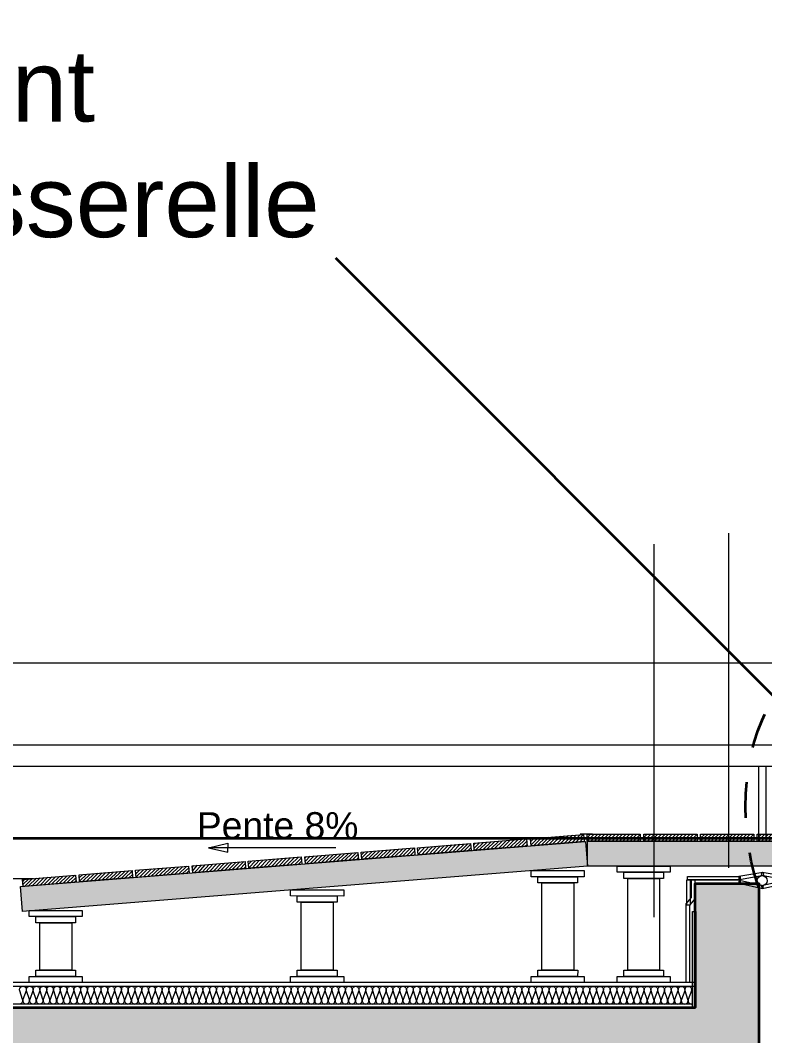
# Model space of a CAD drawing. Header units: metres. Extents: x 1838950 to 1842843, y 5171318 to 5174224.
# Drawn here: x 1841222.371 to 1841224.471, y 5171402.443 to 5171405.306 of the extents above; entities that cross this region are included whole.
import ezdxf

# ---------------------------------------------------------------- set-up
doc = ezdxf.new("R2010")
doc.units = ezdxf.units.M
doc.header["$LTSCALE"] = 0.0254
doc.linetypes.add('Sl_Pointillé 1', pattern=[0.083328, 0.041656, -0.041672])
doc.layers.add('00 CHAZAL CONSTRUCTION', color=1, linetype='Continuous', lineweight=5, true_color=0xff0000)
doc.layers.add('00 CHAZAL Coupe A.5', color=7, linetype='Continuous', lineweight=18)
doc.layers.add('00 CHAZAL PLATELAGE BOIS', color=7, linetype='Continuous', lineweight=5)
doc.styles.add('Arial', font='arial.ttf')
pattern_1 = [(45, (388.169114, 220.869576), (0, -0.01), [])]

# ---------------------------------------------------------------- blocks, each defined once
blk = doc.blocks.new('Groupe-1825-1')
at = {"layer": '00 CHAZAL Coupe A.5', "color": 7, "linetype": 'Continuous', "lineweight": 5, "flags": 128}
for points in [[(1841224.0549, 5171402.921), (1841224.2049, 5171402.921), (1841224.2049, 5171402.9038), (1841224.0549, 5171402.9038)], [(1841224.0737, 5171402.9038), (1841224.1862, 5171402.9038), (1841224.1862, 5171402.8861), (1841224.0737, 5171402.8861)], [(1841224.0849, 5171402.8861), (1841224.1749, 5171402.8861), (1841224.1749, 5171402.6274), (1841224.0849, 5171402.6274)], [(1841224.0736, 5171402.6274), (1841224.1861, 5171402.6274), (1841224.1861, 5171402.6098), (1841224.0736, 5171402.6098)], [(1841224.0549, 5171402.6098), (1841224.2049, 5171402.6098), (1841224.2049, 5171402.5926), (1841224.0549, 5171402.5926)]]:
    blk.add_lwpolyline(points, close=True, dxfattribs=at)
blk = doc.blocks.new('Groupe-1963-1')
at = {"layer": '00 CHAZAL Coupe A.5', "color": 7, "linetype": 'Continuous', "lineweight": 18, "flags": 128}
for points in [[(1841222.3686, 5171402.5321, 0.508698), (1841222.3778, 5171402.5446), (1841222.3697, 5171402.5696, -0.508788), (1841222.3788, 5171402.5821, -0.508788), (1841222.3879, 5171402.5696), (1841222.3787, 5171402.5446, 0.508698), (1841222.3878, 5171402.5321, 0.508698), (1841222.3969, 5171402.5446), (1841222.3889, 5171402.5696, -0.508788), (1841222.398, 5171402.5821, -0.508788), (1841222.4071, 5171402.5696), (1841222.3978, 5171402.5446, 0.508698), (1841222.4069, 5171402.5321, 0.508698), (1841222.4161, 5171402.5446), (1841222.408, 5171402.5696, -0.508788), (1841222.4171, 5171402.5821, -0.508788), (1841222.4262, 5171402.5696), (1841222.417, 5171402.5446, 0.508698), (1841222.4261, 5171402.5321, 0.508698), (1841222.4352, 5171402.5446), (1841222.4272, 5171402.5696, -0.508788), (1841222.4363, 5171402.5821, -0.508788), (1841222.4454, 5171402.5696), (1841222.4361, 5171402.5446, 0.508698), (1841222.4452, 5171402.5321, 0.508698), (1841222.4544, 5171402.5446), (1841222.4463, 5171402.5696, -0.508788), (1841222.4554, 5171402.5821, -0.508788), (1841222.4645, 5171402.5696), (1841222.4553, 5171402.5446, 0.508698), (1841222.4644, 5171402.5321, 0.508698), (1841222.4735, 5171402.5446), (1841222.4655, 5171402.5696, -0.508788), (1841222.4746, 5171402.5821, -0.508788), (1841222.4837, 5171402.5696), (1841222.4744, 5171402.5446, 0.508698), (1841222.4836, 5171402.5321, 0.508698), (1841222.4927, 5171402.5446), (1841222.4846, 5171402.5696, -0.508788), (1841222.4937, 5171402.5821, -0.508788), (1841222.5028, 5171402.5696), (1841222.4936, 5171402.5446, 0.508698), (1841222.5027, 5171402.5321, 0.508698), (1841222.5118, 5171402.5446), (1841222.5038, 5171402.5696, -0.508788), (1841222.5129, 5171402.5821, -0.508788), (1841222.522, 5171402.5696), (1841222.5127, 5171402.5446, 0.508698), (1841222.5219, 5171402.5321, 0.508698), (1841222.531, 5171402.5446), (1841222.5229, 5171402.5696, -0.508788), (1841222.532, 5171402.5821, -0.508788), (1841222.5411, 5171402.5696), (1841222.5319, 5171402.5446, 0.508698), (1841222.541, 5171402.5321, 0.508698), (1841222.5501, 5171402.5445), (1841222.5421, 5171402.5696, -0.508788), (1841222.5512, 5171402.5821, -0.508788), (1841222.5603, 5171402.5695), (1841222.5511, 5171402.5445, 0.508698), (1841222.5602, 5171402.532, 0.508698), (1841222.5693, 5171402.5445), (1841222.5612, 5171402.5695, -0.508788), (1841222.5703, 5171402.582, -0.508788), (1841222.5794, 5171402.5695), (1841222.5702, 5171402.5445, 0.508698), (1841222.5793, 5171402.532, 0.508698), (1841222.5884, 5171402.5445), (1841222.5804, 5171402.5695, -0.508788), (1841222.5895, 5171402.582, -0.508788), (1841222.5986, 5171402.5695), (1841222.5894, 5171402.5445, 0.508698), (1841222.5985, 5171402.532, 0.508698), (1841222.6076, 5171402.5445), (1841222.5995, 5171402.5695, -0.508788), (1841222.6086, 5171402.582, -0.508788), (1841222.6178, 5171402.5695), (1841222.6085, 5171402.5445, 0.508698), (1841222.6176, 5171402.532, 0.508698), (1841222.6267, 5171402.5445), (1841222.6187, 5171402.5695, -0.508788), (1841222.6278, 5171402.582, -0.508788), (1841222.6369, 5171402.5695), (1841222.6277, 5171402.5445, 0.508698), (1841222.6368, 5171402.532, 0.508698), (1841222.6459, 5171402.5445), (1841222.6378, 5171402.5695, -0.508788), (1841222.6469, 5171402.582, -0.508788), (1841222.6561, 5171402.5695), (1841222.6468, 5171402.5445, 0.508698), (1841222.6559, 5171402.532, 0.508698), (1841222.665, 5171402.5445), (1841222.657, 5171402.5695, -0.508788), (1841222.6661, 5171402.582, -0.508788), (1841222.6752, 5171402.5695), (1841222.666, 5171402.5445, 0.508698), (1841222.6751, 5171402.532, 0.508698), (1841222.6842, 5171402.5445), (1841222.6761, 5171402.5695, -0.508788), (1841222.6853, 5171402.582, -0.508788), (1841222.6944, 5171402.5695), (1841222.6851, 5171402.5445, 0.508698), (1841222.6942, 5171402.532, 0.508698), (1841222.7033, 5171402.5445), (1841222.6953, 5171402.5695, -0.508788), (1841222.7044, 5171402.582, -0.508788), (1841222.7135, 5171402.5695), (1841222.7043, 5171402.5445, 0.508698), (1841222.7134, 5171402.532, 0.508698), (1841222.7225, 5171402.5445), (1841222.7144, 5171402.5695, -0.508788), (1841222.7236, 5171402.582, -0.508788), (1841222.7327, 5171402.5695), (1841222.7234, 5171402.5445, 0.508698), (1841222.7325, 5171402.532, 0.508698), (1841222.7416, 5171402.5445), (1841222.7336, 5171402.5695, -0.508788), (1841222.7427, 5171402.582, -0.508788), (1841222.7518, 5171402.5695), (1841222.7426, 5171402.5445, 0.508698), (1841222.7517, 5171402.532, 0.508698), (1841222.7608, 5171402.5445), (1841222.7527, 5171402.5695, -0.508788), (1841222.7619, 5171402.582, -0.508788), (1841222.771, 5171402.5695), (1841222.7617, 5171402.5445, 0.508698), (1841222.7708, 5171402.532, 0.508698), (1841222.7799, 5171402.5445), (1841222.7719, 5171402.5695, -0.508788), (1841222.781, 5171402.582, -0.508788), (1841222.7901, 5171402.5695), (1841222.7809, 5171402.5445, 0.508698), (1841222.79, 5171402.532, 0.508698), (1841222.7991, 5171402.5445), (1841222.791, 5171402.5695, -0.508788), (1841222.8002, 5171402.582, -0.508788), (1841222.8093, 5171402.5695), (1841222.8, 5171402.5445, 0.508698), (1841222.8091, 5171402.532, 0.508698), (1841222.8182, 5171402.5445), (1841222.8102, 5171402.5695, -0.508788), (1841222.8193, 5171402.582, -0.508788), (1841222.8284, 5171402.5695), (1841222.8192, 5171402.5445, 0.508698), (1841222.8283, 5171402.532, 0.508698), (1841222.8374, 5171402.5445), (1841222.8294, 5171402.5695, -0.508788), (1841222.8385, 5171402.582, -0.508788), (1841222.8476, 5171402.5695), (1841222.8383, 5171402.5445, 0.508698), (1841222.8474, 5171402.532, 0.508698), (1841222.8565, 5171402.5445), (1841222.8485, 5171402.5695, -0.508788), (1841222.8576, 5171402.582, -0.508788), (1841222.8667, 5171402.5695), (1841222.8575, 5171402.5445, 0.508698), (1841222.8666, 5171402.532, 0.508698), (1841222.8757, 5171402.5445), (1841222.8677, 5171402.5695, -0.508788), (1841222.8768, 5171402.582, -0.508788), (1841222.8859, 5171402.5695), (1841222.8766, 5171402.5445, 0.508698), (1841222.8857, 5171402.532, 0.508698), (1841222.8948, 5171402.5445), (1841222.8868, 5171402.5695, -0.508788), (1841222.8959, 5171402.582, -0.508788), (1841222.905, 5171402.5695), (1841222.8958, 5171402.5445, 0.508698), (1841222.9049, 5171402.532, 0.508698), (1841222.914, 5171402.5445), (1841222.906, 5171402.5695, -0.508788), (1841222.9151, 5171402.582, -0.508788), (1841222.9242, 5171402.5695), (1841222.9149, 5171402.5445, 0.508698), (1841222.924, 5171402.532, 0.508698), (1841222.9331, 5171402.5445), (1841222.9251, 5171402.5695, -0.508788), (1841222.9342, 5171402.582, -0.508788), (1841222.9433, 5171402.5695), (1841222.9341, 5171402.5445, 0.508698), (1841222.9432, 5171402.532, 0.508698), (1841222.9523, 5171402.5445), (1841222.9443, 5171402.5695, -0.508788), (1841222.9534, 5171402.582, -0.508788), (1841222.9625, 5171402.5695), (1841222.9532, 5171402.5445, 0.508698), (1841222.9623, 5171402.532, 0.508698), (1841222.9714, 5171402.5445), (1841222.9634, 5171402.5695, -0.508788), (1841222.9725, 5171402.582, -0.508788), (1841222.9816, 5171402.5695), (1841222.9724, 5171402.5445, 0.508698), (1841222.9815, 5171402.532, 0.508698), (1841222.9906, 5171402.5445), (1841222.9826, 5171402.5695, -0.508788), (1841222.9917, 5171402.582, -0.508788), (1841223.0008, 5171402.5695), (1841222.9915, 5171402.5445, 0.508698), (1841223.0006, 5171402.532, 0.508698), (1841223.0097, 5171402.5445), (1841223.0017, 5171402.5695, -0.508788), (1841223.0108, 5171402.582, -0.508788), (1841223.0199, 5171402.5695), (1841223.0107, 5171402.5445, 0.508698), (1841223.0198, 5171402.532, 0.508698), (1841223.0289, 5171402.5445), (1841223.0209, 5171402.5695, -0.508788), (1841223.03, 5171402.582, -0.508788), (1841223.0391, 5171402.5695), (1841223.0298, 5171402.5445, 0.508698), (1841223.0389, 5171402.532, 0.508698), (1841223.048, 5171402.5445), (1841223.04, 5171402.5695, -0.508788), (1841223.0491, 5171402.582, -0.508788), (1841223.0582, 5171402.5695), (1841223.049, 5171402.5445, 0.508698), (1841223.0581, 5171402.532, 0.508698), (1841223.0672, 5171402.5445), (1841223.0592, 5171402.5695, -0.508788), (1841223.0683, 5171402.582, -0.508788), (1841223.0774, 5171402.5695), (1841223.0681, 5171402.5445, 0.508698), (1841223.0772, 5171402.532, 0.508698), (1841223.0864, 5171402.5445), (1841223.0783, 5171402.5695, -0.508788), (1841223.0874, 5171402.582, -0.508788), (1841223.0965, 5171402.5695), (1841223.0873, 5171402.5445, 0.508698), (1841223.0964, 5171402.532, 0.508698), (1841223.1055, 5171402.5445), (1841223.0975, 5171402.5695, -0.508788), (1841223.1066, 5171402.582, -0.508788), (1841223.1157, 5171402.5695), (1841223.1064, 5171402.5445, 0.508698), (1841223.1155, 5171402.532, 0.508698), (1841223.1247, 5171402.5445), (1841223.1166, 5171402.5695, -0.508788), (1841223.1257, 5171402.582, -0.508788), (1841223.1348, 5171402.5695), (1841223.1256, 5171402.5445, 0.508698), (1841223.1347, 5171402.532, 0.508698), (1841223.1438, 5171402.5445), (1841223.1358, 5171402.5695, -0.508788), (1841223.1449, 5171402.582, -0.508788), (1841223.154, 5171402.5695), (1841223.1447, 5171402.5445, 0.508698), (1841223.1538, 5171402.532, 0.508698), (1841223.163, 5171402.5445), (1841223.1549, 5171402.5695, -0.508788), (1841223.164, 5171402.582, -0.508788), (1841223.1731, 5171402.5695), (1841223.1639, 5171402.5445, 0.508698), (1841223.173, 5171402.532, 0.508698), (1841223.1821, 5171402.5444), (1841223.1741, 5171402.5695, -0.508788), (1841223.1832, 5171402.582, -0.508788), (1841223.1923, 5171402.5694), (1841223.183, 5171402.5444, 0.508698), (1841223.1921, 5171402.5319, 0.508698), (1841223.2013, 5171402.5444), (1841223.1932, 5171402.5694, -0.508788), (1841223.2023, 5171402.5819, -0.508788), (1841223.2114, 5171402.5694), (1841223.2022, 5171402.5444, 0.508698), (1841223.2113, 5171402.5319, 0.508698), (1841223.2204, 5171402.5444), (1841223.2124, 5171402.5694, -0.508788), (1841223.2215, 5171402.5819, -0.508788), (1841223.2306, 5171402.5694), (1841223.2213, 5171402.5444, 0.508698), (1841223.2305, 5171402.5319, 0.508698), (1841223.2396, 5171402.5444), (1841223.2315, 5171402.5694, -0.508788), (1841223.2406, 5171402.5819, -0.508788), (1841223.2497, 5171402.5694), (1841223.2405, 5171402.5444, 0.508698), (1841223.2496, 5171402.5319, 0.508698), (1841223.2587, 5171402.5444), (1841223.2507, 5171402.5694, -0.508788), (1841223.2598, 5171402.5819, -0.508788), (1841223.2689, 5171402.5694), (1841223.2596, 5171402.5444, 0.508698), (1841223.2688, 5171402.5319, 0.508698), (1841223.2779, 5171402.5444), (1841223.2698, 5171402.5694, -0.508788), (1841223.2789, 5171402.5819, -0.508788), (1841223.288, 5171402.5694), (1841223.2788, 5171402.5444, 0.508698), (1841223.2879, 5171402.5319, 0.508698), (1841223.297, 5171402.5444), (1841223.289, 5171402.5694, -0.508788), (1841223.2981, 5171402.5819, -0.508788), (1841223.3072, 5171402.5694), (1841223.298, 5171402.5444, 0.508698), (1841223.3071, 5171402.5319, 0.508698), (1841223.3162, 5171402.5444), (1841223.3081, 5171402.5694, -0.508788), (1841223.3172, 5171402.5819, -0.508788), (1841223.3263, 5171402.5694), (1841223.3171, 5171402.5444, 0.508698), (1841223.3262, 5171402.5319, 0.508698), (1841223.3353, 5171402.5444), (1841223.3273, 5171402.5694, -0.508788), (1841223.3364, 5171402.5819, -0.508788), (1841223.3455, 5171402.5694), (1841223.3363, 5171402.5444, 0.508698), (1841223.3454, 5171402.5319, 0.508698), (1841223.3545, 5171402.5444), (1841223.3464, 5171402.5694, -0.508788), (1841223.3555, 5171402.5819, -0.508788), (1841223.3647, 5171402.5694), (1841223.3554, 5171402.5444, 0.508698), (1841223.3645, 5171402.5319, 0.508698), (1841223.3736, 5171402.5444), (1841223.3656, 5171402.5694, -0.508788), (1841223.3747, 5171402.5819, -0.508788), (1841223.3838, 5171402.5694), (1841223.3746, 5171402.5444, 0.508698), (1841223.3837, 5171402.5319, 0.508698), (1841223.3928, 5171402.5444), (1841223.3847, 5171402.5694, -0.508788), (1841223.3939, 5171402.5819, -0.508788), (1841223.403, 5171402.5694), (1841223.3937, 5171402.5444, 0.508698), (1841223.4028, 5171402.5319, 0.508698), (1841223.4119, 5171402.5444), (1841223.4039, 5171402.5694, -0.508788), (1841223.413, 5171402.5819, -0.508788), (1841223.4221, 5171402.5694), (1841223.4129, 5171402.5444, 0.508698), (1841223.422, 5171402.5319, 0.508698), (1841223.4311, 5171402.5444), (1841223.423, 5171402.5694, -0.508788), (1841223.4322, 5171402.5819, -0.508788), (1841223.4413, 5171402.5694), (1841223.432, 5171402.5444, 0.508698), (1841223.4411, 5171402.5319, 0.508698), (1841223.4502, 5171402.5444), (1841223.4422, 5171402.5694, -0.508788), (1841223.4513, 5171402.5819, -0.508788), (1841223.4604, 5171402.5694), (1841223.4512, 5171402.5444, 0.508698), (1841223.4603, 5171402.5319, 0.508698), (1841223.4694, 5171402.5444), (1841223.4613, 5171402.5694, -0.508788), (1841223.4705, 5171402.5819, -0.508788), (1841223.4796, 5171402.5694), (1841223.4703, 5171402.5444, 0.508698), (1841223.4794, 5171402.5319, 0.508698), (1841223.4885, 5171402.5444), (1841223.4805, 5171402.5694, -0.508788), (1841223.4896, 5171402.5819, -0.508788), (1841223.4987, 5171402.5694), (1841223.4895, 5171402.5444, 0.508698), (1841223.4986, 5171402.5319, 0.508698), (1841223.5077, 5171402.5444), (1841223.4996, 5171402.5694, -0.508788), (1841223.5088, 5171402.5819, -0.508788), (1841223.5179, 5171402.5694), (1841223.5086, 5171402.5444, 0.508698), (1841223.5177, 5171402.5319, 0.508698), (1841223.5268, 5171402.5444), (1841223.5188, 5171402.5694, -0.508788), (1841223.5279, 5171402.5819, -0.508788), (1841223.537, 5171402.5694), (1841223.5278, 5171402.5444, 0.508698), (1841223.5369, 5171402.5319, 0.508698), (1841223.546, 5171402.5444), (1841223.538, 5171402.5694, -0.508788), (1841223.5471, 5171402.5819, -0.508788), (1841223.5562, 5171402.5694), (1841223.5469, 5171402.5444, 0.508698), (1841223.556, 5171402.5319, 0.508698), (1841223.5651, 5171402.5444), (1841223.5571, 5171402.5694, -0.508788), (1841223.5662, 5171402.5819, -0.508788), (1841223.5753, 5171402.5694), (1841223.5661, 5171402.5444, 0.508698), (1841223.5752, 5171402.5319, 0.508698), (1841223.5843, 5171402.5444), (1841223.5763, 5171402.5694, -0.508788), (1841223.5854, 5171402.5819, -0.508788), (1841223.5945, 5171402.5694), (1841223.5852, 5171402.5444, 0.508698), (1841223.5943, 5171402.5319, 0.508698), (1841223.6034, 5171402.5444), (1841223.5954, 5171402.5694, -0.508788), (1841223.6045, 5171402.5819, -0.508788), (1841223.6136, 5171402.5694), (1841223.6044, 5171402.5444, 0.508698), (1841223.6135, 5171402.5319, 0.508698), (1841223.6226, 5171402.5444), (1841223.6146, 5171402.5694, -0.508788), (1841223.6237, 5171402.5819, -0.508788), (1841223.6328, 5171402.5694), (1841223.6235, 5171402.5444, 0.508698), (1841223.6326, 5171402.5319, 0.508698), (1841223.6417, 5171402.5444), (1841223.6337, 5171402.5694, -0.508788), (1841223.6428, 5171402.5819, -0.508788), (1841223.6519, 5171402.5694), (1841223.6427, 5171402.5444, 0.508698), (1841223.6518, 5171402.5319, 0.508698), (1841223.6609, 5171402.5444), (1841223.6529, 5171402.5694, -0.508788), (1841223.662, 5171402.5819, -0.508788), (1841223.6711, 5171402.5694), (1841223.6618, 5171402.5444, 0.508698), (1841223.6709, 5171402.5319, 0.508698), (1841223.68, 5171402.5444), (1841223.672, 5171402.5694, -0.508788), (1841223.6811, 5171402.5819, -0.508788), (1841223.6902, 5171402.5694), (1841223.681, 5171402.5444, 0.508698), (1841223.6901, 5171402.5319, 0.508698), (1841223.6992, 5171402.5444), (1841223.6912, 5171402.5694, -0.508788), (1841223.7003, 5171402.5819, -0.508788), (1841223.7094, 5171402.5694), (1841223.7001, 5171402.5444, 0.508698), (1841223.7092, 5171402.5319, 0.508698), (1841223.7183, 5171402.5444), (1841223.7103, 5171402.5694, -0.508788), (1841223.7194, 5171402.5819, -0.508788), (1841223.7285, 5171402.5694), (1841223.7193, 5171402.5444, 0.508698), (1841223.7284, 5171402.5319, 0.508698), (1841223.7375, 5171402.5444), (1841223.7295, 5171402.5694, -0.508788), (1841223.7386, 5171402.5819, -0.508788), (1841223.7477, 5171402.5694), (1841223.7384, 5171402.5444, 0.508698), (1841223.7475, 5171402.5319, 0.508698), (1841223.7566, 5171402.5444), (1841223.7486, 5171402.5694, -0.508788), (1841223.7577, 5171402.5819, -0.508788), (1841223.7668, 5171402.5694), (1841223.7576, 5171402.5444, 0.508698), (1841223.7667, 5171402.5319, 0.508698), (1841223.7758, 5171402.5444), (1841223.7678, 5171402.5694, -0.508788), (1841223.7769, 5171402.5819, -0.508788), (1841223.786, 5171402.5694), (1841223.7767, 5171402.5444, 0.508698), (1841223.7858, 5171402.5319, 0.508698), (1841223.7949, 5171402.5444), (1841223.7869, 5171402.5694, -0.508788), (1841223.796, 5171402.5819, -0.508788), (1841223.8051, 5171402.5693), (1841223.7959, 5171402.5444, 0.508698), (1841223.805, 5171402.5318, 0.508698), (1841223.8141, 5171402.5443), (1841223.8061, 5171402.5693, -0.508788), (1841223.8152, 5171402.5819, -0.508788), (1841223.8243, 5171402.5693), (1841223.815, 5171402.5443, 0.508698), (1841223.8241, 5171402.5318, 0.508698), (1841223.8333, 5171402.5443), (1841223.8252, 5171402.5693, -0.508788), (1841223.8343, 5171402.5818, -0.508788), (1841223.8434, 5171402.5693), (1841223.8342, 5171402.5443, 0.508698), (1841223.8433, 5171402.5318, 0.508698), (1841223.8524, 5171402.5443), (1841223.8444, 5171402.5693, -0.508788), (1841223.8535, 5171402.5818, -0.508788), (1841223.8626, 5171402.5693), (1841223.8533, 5171402.5443, 0.508698), (1841223.8624, 5171402.5318, 0.508698), (1841223.8716, 5171402.5443), (1841223.8635, 5171402.5693, -0.508788), (1841223.8726, 5171402.5818, -0.508788), (1841223.8817, 5171402.5693), (1841223.8725, 5171402.5443, 0.508698), (1841223.8816, 5171402.5318, 0.508698), (1841223.8907, 5171402.5443), (1841223.8827, 5171402.5693, -0.508788), (1841223.8918, 5171402.5818, -0.508788), (1841223.9009, 5171402.5693), (1841223.8916, 5171402.5443, 0.508698), (1841223.9007, 5171402.5318, 0.508698), (1841223.9099, 5171402.5443), (1841223.9018, 5171402.5693, -0.508788), (1841223.9109, 5171402.5818, -0.508788), (1841223.92, 5171402.5693), (1841223.9108, 5171402.5443, 0.508698), (1841223.9199, 5171402.5318, 0.508698), (1841223.929, 5171402.5443), (1841223.921, 5171402.5693, -0.508788), (1841223.9301, 5171402.5818, -0.508788), (1841223.9392, 5171402.5693), (1841223.9299, 5171402.5443, 0.508698), (1841223.9391, 5171402.5318, 0.508698), (1841223.9482, 5171402.5443), (1841223.9401, 5171402.5693, -0.508788), (1841223.9492, 5171402.5818, -0.508788), (1841223.9583, 5171402.5693), (1841223.9491, 5171402.5443, 0.508698), (1841223.9582, 5171402.5318, 0.508698), (1841223.9673, 5171402.5443), (1841223.9593, 5171402.5693, -0.508788), (1841223.9684, 5171402.5818, -0.508788), (1841223.9775, 5171402.5693), (1841223.9682, 5171402.5443, 0.508698), (1841223.9774, 5171402.5318, 0.508698), (1841223.9865, 5171402.5443), (1841223.9784, 5171402.5693, -0.508788), (1841223.9875, 5171402.5818, -0.508788), (1841223.9966, 5171402.5693), (1841223.9874, 5171402.5443, 0.508698), (1841223.9965, 5171402.5318, 0.508698), (1841224.0056, 5171402.5443), (1841223.9976, 5171402.5693, -0.508788), (1841224.0067, 5171402.5818, -0.508788), (1841224.0158, 5171402.5693), (1841224.0066, 5171402.5443, 0.508698), (1841224.0157, 5171402.5318, 0.508698), (1841224.0248, 5171402.5443), (1841224.0167, 5171402.5693, -0.508788), (1841224.0258, 5171402.5818, -0.508788), (1841224.0349, 5171402.5693), (1841224.0257, 5171402.5443, 0.508698), (1841224.0348, 5171402.5318, 0.508698), (1841224.0439, 5171402.5443), (1841224.0359, 5171402.5693, -0.508788), (1841224.045, 5171402.5818, -0.508788), (1841224.0541, 5171402.5693), (1841224.0449, 5171402.5443, 0.508698), (1841224.054, 5171402.5318, 0.508698), (1841224.0631, 5171402.5443), (1841224.055, 5171402.5693, -0.508788), (1841224.0641, 5171402.5818, -0.508788), (1841224.0733, 5171402.5693), (1841224.064, 5171402.5443, 0.508698), (1841224.0731, 5171402.5318, 0.508698), (1841224.0822, 5171402.5443), (1841224.0742, 5171402.5693, -0.508788), (1841224.0833, 5171402.5818, -0.508788), (1841224.0924, 5171402.5693), (1841224.0832, 5171402.5443, 0.508698), (1841224.0923, 5171402.5318, 0.508698), (1841224.1014, 5171402.5443), (1841224.0933, 5171402.5693, -0.508788), (1841224.1024, 5171402.5818, -0.508788), (1841224.1116, 5171402.5693), (1841224.1023, 5171402.5443, 0.508698), (1841224.1114, 5171402.5318, 0.508698), (1841224.1205, 5171402.5443), (1841224.1125, 5171402.5693, -0.508788), (1841224.1216, 5171402.5818, -0.508788), (1841224.1307, 5171402.5693), (1841224.1215, 5171402.5443, 0.508698), (1841224.1306, 5171402.5318, 0.508698), (1841224.1397, 5171402.5443), (1841224.1316, 5171402.5693, -0.508788), (1841224.1408, 5171402.5818, -0.508788), (1841224.1499, 5171402.5693), (1841224.1406, 5171402.5443, 0.508698), (1841224.1497, 5171402.5318, 0.508698), (1841224.1588, 5171402.5443), (1841224.1508, 5171402.5693, -0.508788), (1841224.1599, 5171402.5818, -0.508788), (1841224.169, 5171402.5693), (1841224.1598, 5171402.5443, 0.508698), (1841224.1689, 5171402.5318, 0.508698), (1841224.178, 5171402.5443), (1841224.1699, 5171402.5693, -0.508788), (1841224.1791, 5171402.5818, -0.508788), (1841224.1882, 5171402.5693), (1841224.1789, 5171402.5443, 0.508698), (1841224.188, 5171402.5318, 0.508698), (1841224.1971, 5171402.5443), (1841224.1891, 5171402.5693, -0.508788), (1841224.1982, 5171402.5818, -0.508788), (1841224.2073, 5171402.5693), (1841224.1981, 5171402.5443, 0.508698), (1841224.2072, 5171402.5318, 0.508698), (1841224.2163, 5171402.5443), (1841224.2082, 5171402.5693, -0.508788), (1841224.2174, 5171402.5818, -0.508788), (1841224.2265, 5171402.5693), (1841224.2172, 5171402.5443, 0.508698), (1841224.2263, 5171402.5318, 0.508698), (1841224.2354, 5171402.5443), (1841224.2274, 5171402.5693, -0.508788), (1841224.2365, 5171402.5818, -0.508788), (1841224.2456, 5171402.5693)], [(1841224.1981, 5171402.5443, 0.324435), (1841224.2016, 5171402.5336, 0.324435), (1841224.2128, 5171402.5336, 0.324435), (1841224.2163, 5171402.5443), (1841224.2082, 5171402.5693, -0.324488), (1841224.2117, 5171402.58, -0.324488), (1841224.223, 5171402.58, -0.324488), (1841224.2265, 5171402.5693), (1841224.2172, 5171402.5443, 0.324435), (1841224.2207, 5171402.5336, 0.324435), (1841224.2319, 5171402.5336, 0.324435), (1841224.2354, 5171402.5443), (1841224.2274, 5171402.5693, -0.324488), (1841224.2309, 5171402.58, -0.324488), (1841224.2421, 5171402.58, -0.324488), (1841224.2456, 5171402.5693), (1841224.2364, 5171402.5443, 0.324435), (1841224.2399, 5171402.5336, 0.324435), (1841224.2511, 5171402.5336, 0.324435), (1841224.2546, 5171402.5443), (1841224.2466, 5171402.5693, -0.324488), (1841224.25, 5171402.58, -0.324488), (1841224.2613, 5171402.58, -0.324488), (1841224.2648, 5171402.5693), (1841224.2555, 5171402.5443, 0.275863), (1841224.2577, 5171402.5347, 0.275863), (1841224.2672, 5171402.5321)], [(1841224.2672, 5171402.5646), (1841224.2657, 5171402.5693, -0.245164), (1841224.2672, 5171402.578)]]:
    blk.add_lwpolyline(points, format="xyb", dxfattribs=at)
blk = doc.blocks.new('Groupe-1973-1')
at = {"layer": '00 CHAZAL Coupe A.5', "color": 7, "linetype": 'Continuous', "lineweight": 5, "flags": 128}
for points in [[(1841222.3963, 5171402.796), (1841222.5463, 5171402.796), (1841222.5463, 5171402.7788), (1841222.3963, 5171402.7788)], [(1841222.415, 5171402.7788), (1841222.5275, 5171402.7788), (1841222.5275, 5171402.7612), (1841222.415, 5171402.7612)], [(1841222.4263, 5171402.7612), (1841222.5163, 5171402.7612), (1841222.5163, 5171402.6274), (1841222.4263, 5171402.6274)], [(1841222.415, 5171402.6274), (1841222.5275, 5171402.6274), (1841222.5275, 5171402.6097), (1841222.415, 5171402.6097)], [(1841222.3963, 5171402.6097), (1841222.5463, 5171402.6097), (1841222.5463, 5171402.5925), (1841222.3963, 5171402.5925)]]:
    blk.add_lwpolyline(points, close=True, dxfattribs=at)
blk = doc.blocks.new('Groupe-1974-1')
at = {"layer": '00 CHAZAL Coupe A.5', "color": 7, "linetype": 'Continuous', "lineweight": 5, "flags": 128}
for points in [[(1841223.8124, 5171402.9081), (1841223.9624, 5171402.9081), (1841223.9624, 5171402.8909), (1841223.8124, 5171402.8909)], [(1841223.8311, 5171402.8909), (1841223.9436, 5171402.8909), (1841223.9436, 5171402.8733), (1841223.8311, 5171402.8733)], [(1841223.8424, 5171402.8733), (1841223.9324, 5171402.8733), (1841223.9324, 5171402.6274), (1841223.8424, 5171402.6274)], [(1841223.8312, 5171402.6274), (1841223.9437, 5171402.6274), (1841223.9436, 5171402.6097), (1841223.8311, 5171402.6097)], [(1841223.8124, 5171402.6097), (1841223.9624, 5171402.6097), (1841223.9624, 5171402.5925), (1841223.8124, 5171402.5925)]]:
    blk.add_lwpolyline(points, close=True, dxfattribs=at)
blk = doc.blocks.new('Groupe-1975-1')
at = {"layer": '00 CHAZAL Coupe A.5', "color": 7, "linetype": 'Continuous', "lineweight": 5, "flags": 128}
for points in [[(1841223.1339, 5171402.8539), (1841223.2839, 5171402.8538), (1841223.2839, 5171402.8366), (1841223.1339, 5171402.8367)], [(1841223.1526, 5171402.8367), (1841223.2651, 5171402.8366), (1841223.2651, 5171402.819), (1841223.1526, 5171402.819)], [(1841223.1639, 5171402.819), (1841223.2539, 5171402.819), (1841223.2539, 5171402.6274), (1841223.1639, 5171402.6274)], [(1841223.1526, 5171402.6274), (1841223.2651, 5171402.6274), (1841223.2651, 5171402.6097), (1841223.1526, 5171402.6097)], [(1841223.1339, 5171402.6097), (1841223.2839, 5171402.6097), (1841223.2839, 5171402.5925), (1841223.1339, 5171402.5925)]]:
    blk.add_lwpolyline(points, close=True, dxfattribs=at)
blk = doc.blocks.new('Groupe-1979-1')
at = {"layer": '00 CHAZAL Coupe A.5', "color": 7, "linetype": 'Continuous', "lineweight": 18}
for p, q in [((1841222.9026, 5171402.9727), (1841222.9566, 5171402.9853)), ((1841222.9566, 5171402.9853), (1841222.9566, 5171402.9727)), ((1841223.2615, 5171402.9727), (1841222.9026, 5171402.9727)), ((1841222.9026, 5171402.9727), (1841222.9566, 5171402.96)), ((1841222.9566, 5171402.96), (1841222.9566, 5171402.9727))]:
    blk.add_line(p, q, dxfattribs=at)
blk = doc.blocks.new('Groupe-1988-1')
at = {"layer": '00 CHAZAL CONSTRUCTION'}
for p, q in [((1841224.3697, 5171402.9156), (1841224.3697, 5171403.8599)), ((1841224.1597, 5171402.7771), (1841224.1597, 5171403.8293))]:
    blk.add_line(p, q, dxfattribs=at)
at = {"layer": '00 CHAZAL CONSTRUCTION', "flags": 128}
blk.add_lwpolyline([(1841195.2966, 5171405.7946), (1841195.2966, 5171403.4946), (1841256.882, 5171403.4946), (1841256.882, 5171406.0726)], dxfattribs=at)
blk = doc.blocks.new('Groupe-1989-1')
at = {"layer": '00 CHAZAL CONSTRUCTION', "color": 7}
blk.add_blockref('Groupe-1988-1', (0, 0), dxfattribs=at)
blk = doc.blocks.new('Groupe-2079-1')
at = {"layer": '00 CHAZAL Coupe A.5', "color": 1, "linetype": 'Continuous', "lineweight": 35, "true_color": 0xff0000, "transparency": 33554687, "flags": 128}
blk.add_lwpolyline([(1841194.9873, 5171405.3), (1841194.9873, 5171403), (1841225.78, 5171403)], dxfattribs=at)
blk = doc.blocks.new('Groupe-2080-1')
at = {"layer": '00 CHAZAL Coupe A.5', "color": 12, "linetype": 'Continuous', "lineweight": 35, "true_color": 0xdd0000, "transparency": 33554687}
blk.add_line((1841224.4992, 5171403.397), (1841223.2611, 5171404.635), dxfattribs=at)
at = {"layer": '00 CHAZAL Coupe A.5', "color": 12, "linetype": 'Sl_Pointillé 1', "lineweight": 35, "true_color": 0xdd0000, "transparency": 33554687}
blk.add_ellipse((1841224.6212, 5171403.0858), major_axis=(0, 0.3882), ratio=0.524945, dxfattribs=at)
at = {"layer": '00 CHAZAL Coupe A.5', "color": 12, "true_color": 0xdd0000, "insert": (1841219.7136, 5171405.5479), "char_height": 0.201377, "attachment_point": 1, "line_spacing_factor": 0.970891, "style": 'Arial'}
blk.add_mtext("Interface à vérifier : \\PDécroché d'alignement\\Pavec le mur de la passerelle\\P et retour de mur", dxfattribs=at)

msp = doc.modelspace()

# ---------------------------------------------------------------- hatches: boundary and pattern name
at = {"layer": '00 CHAZAL Coupe A.5', "linetype": 'Continuous', "lineweight": 0, "true_color": 0xaaaaaa}
h = msp.add_hatch(color=253, dxfattribs=at)
h.paths.add_polyline_path([(1841218.0951, 5171406.0067), (1841217.9351, 5171406.0067), (1841217.9351, 5171405.8743), (1841217.9351, 5171405.8743), (1841217.9351, 5171405.3122), (1841216.7955, 5171405.3122), (1841216.7955, 5171406.1927), (1841216.6155, 5171406.1927), (1841216.6155, 5171406.1921), (1841215.0579, 5171406.1921), (1841215.0579, 5171405.9921), (1841216.6155, 5171405.9921), (1841216.6155, 5171405.4454), (1841216.6155, 5171405.4454), (1841216.6155, 5171404.9154), (1841216.6155, 5171405.4451), (1841216.6155, 5171396.212), (1841216.7937, 5171396.212), (1841216.7937, 5171396.272), (1841216.7955, 5171396.272), (1841216.7955, 5171396.662), (1841218.6937, 5171396.662), (1841218.6937, 5171394.022), (1841216.6155, 5171394.022), (1841216.6155, 5171393.7166), (1841216.6137, 5171393.7166), (1841216.6137, 5171393.571), (1841216.7955, 5171393.571), (1841216.7955, 5171393.8023), (1841218.6937, 5171393.8023), (1841218.6937, 5171391.381), (1841216.6155, 5171391.381), (1841216.6155, 5171390.6854), (1841216.6156, 5171390.6854), (1841216.6156, 5171389.981), (1841214.7649, 5171389.981), (1841214.7649, 5171390.9682), (1841214.7648, 5171390.9682), (1841214.7648, 5171396.8922), (1841214.5848, 5171396.8922), (1841214.5848, 5171396.892), (1841211.438, 5171396.892), (1841211.438, 5171396.892), (1841209.4576, 5171396.892), (1841209.4576, 5171396.892), (1841203.8519, 5171396.892), (1841203.8519, 5171396.9671), (1841203.7105, 5171396.9671), (1841203.7105, 5171396.8732), (1841203.7107, 5171396.8732), (1841203.7107, 5171396.786), (1841202.5629, 5171396.786), (1841202.5629, 5171396.7871), (1841202.4959, 5171396.786), (1841202.4959, 5171396.8024), (1841202.4949, 5171396.8024), (1841202.4949, 5171396.8917), (1841202.4945, 5171396.8917), (1841202.4945, 5171396.9673), (1841202.2949, 5171396.9673), (1841202.2949, 5171396.8542), (1841202.2953, 5171396.8542), (1841202.2953, 5171396.6997), (1841202.2949, 5171396.6997), (1841202.2949, 5171390.2944), (1841202.4949, 5171390.3574), (1841202.4949, 5171391.231), (1841202.4952, 5171391.231), (1841202.4952, 5171391.251), (1841214.5848, 5171391.251), (1841214.5848, 5171389.581), (1841216.7955, 5171389.581), (1841216.7955, 5171391.251), (1841224.2749, 5171391.251), (1841224.2749, 5171390.4504), (1841224.4551, 5171390.505), (1841224.4551, 5171391.381), (1841218.8737, 5171391.381), (1841218.8737, 5171393.8023), (1841219.7929, 5171393.8023), (1841224.4551, 5171393.8514), (1841224.4551, 5171394.1719), (1841222.7637, 5171394.1719), (1841219.783, 5171394.022), (1841218.8737, 5171394.022), (1841218.8737, 5171396.662), (1841224.4551, 5171396.662), (1841224.4551, 5171396.892), (1841216.7955, 5171396.892), (1841216.7955, 5171399.4847), (1841216.7959, 5171399.4847), (1841216.7959, 5171399.4822), (1841217.9351, 5171399.4822), (1841217.9351, 5171399.1626), (1841218.0957, 5171399.1626), (1841218.0957, 5171399.4822), (1841224.4551, 5171399.4822), (1841224.4551, 5171399.7322), (1841216.7955, 5171399.7322), (1841216.7955, 5171402.2722), (1841217.9351, 5171402.2722), (1841217.9351, 5171401.9526), (1841218.0957, 5171401.9526), (1841218.0957, 5171402.2722), (1841224.4551, 5171402.2722), (1841224.4551, 5171402.8722), (1841224.2751, 5171402.8722), (1841224.2751, 5171402.5222), (1841218.0951, 5171402.5222), (1841218.0951, 5171402.7399), (1841217.9351, 5171402.7466), (1841217.9351, 5171402.5225), (1841216.7955, 5171402.5225), (1841216.7955, 5171405.0922), (1841217.9351, 5171405.0922), (1841217.9351, 5171404.983), (1841217.9343, 5171404.983), (1841217.9343, 5171404.8998), (1841218.0951, 5171404.8998)])
h.paths.add_polyline_path([(1841214.5848, 5171396.522), (1841214.5848, 5171394.0163), (1841212.4426, 5171393.9948), (1841212.4426, 5171393.9748), (1841212.2926, 5171393.9748), (1841212.2926, 5171393.9948), (1841209.5803, 5171394.022), (1841202.6449, 5171394.022), (1841202.6449, 5171393.992), (1841202.4949, 5171393.992), (1841202.4949, 5171396.5838), (1841203.8514, 5171396.5838), (1841203.8514, 5171396.662), (1841208.7803, 5171396.662), (1841208.7803, 5171396.522)])
h.paths.add_polyline_path([(1841214.5848, 5171393.8023), (1841214.5848, 5171391.3753), (1841212.4425, 5171391.3539), (1841212.4425, 5171391.3309), (1841212.2925, 5171391.3309), (1841212.2925, 5171391.3539), (1841209.5803, 5171391.381), (1841202.6449, 5171391.381), (1841202.6449, 5171391.351), (1841202.4949, 5171391.351), (1841202.4949, 5171393.8023)])
at = {"layer": '00 CHAZAL Coupe A.5', "linetype": 'Continuous', "lineweight": 5, "true_color": 0xc0c0c0}
h = msp.add_hatch(dxfattribs=at)
h.set_pattern_fill('BOIS 45', color=9, style=0, pattern_type=2)
h.set_pattern_definition(pattern_1)
h.paths.add_polyline_path([(1841223.4919, 5171402.9728), (1841223.6414, 5171402.9847), (1841223.643, 5171402.9648), (1841223.4935, 5171402.9528)])
h = msp.add_hatch(dxfattribs=at)
h.set_pattern_fill('BOIS 45', color=9, style=0, pattern_type=2)
h.set_pattern_definition(pattern_1)
h.paths.add_polyline_path([(1841223.6503, 5171402.9855), (1841223.7998, 5171402.9974), (1841223.8014, 5171402.9775), (1841223.6519, 5171402.9655)])
h = msp.add_hatch(dxfattribs=at)
h.set_pattern_fill('BOIS 45', color=9, style=0, pattern_type=2)
h.set_pattern_definition(pattern_1)
h.paths.add_polyline_path([(1841223.8108, 5171402.9983), (1841223.9604, 5171403.0103), (1841223.962, 5171402.9903), (1841223.8124, 5171402.9784)])
h = msp.add_hatch(dxfattribs=at)
h.set_pattern_fill('BOIS 45', color=9, style=0, pattern_type=2)
h.set_pattern_definition(pattern_1)
h.paths.add_polyline_path([(1841223.9704, 5171403.0109), (1841224.1204, 5171403.0109), (1841224.1204, 5171402.9909), (1841223.9704, 5171402.9909)])
h = msp.add_hatch(dxfattribs=at)
h.set_pattern_fill('BOIS 45', color=9, style=0, pattern_type=2)
h.set_pattern_definition(pattern_1)
h.paths.add_polyline_path([(1841224.1304, 5171403.0109), (1841224.2804, 5171403.0109), (1841224.2804, 5171402.9909), (1841224.1304, 5171402.9909)])
h = msp.add_hatch(dxfattribs=at)
h.set_pattern_fill('BOIS 45', color=9, style=0, pattern_type=2)
h.set_pattern_definition(pattern_1)
h.paths.add_polyline_path([(1841224.2904, 5171403.0109), (1841224.4404, 5171403.0109), (1841224.4404, 5171402.9909), (1841224.2904, 5171402.9909)])
h = msp.add_hatch(dxfattribs=at)
h.set_pattern_fill('BOIS 45', color=9, style=0, pattern_type=2)
h.set_pattern_definition(pattern_1)
h.paths.add_polyline_path([(1841224.4504, 5171403.0109), (1841224.6004, 5171403.0109), (1841224.6004, 5171402.9909), (1841224.4504, 5171402.9909)])
h = msp.add_hatch(dxfattribs=at)
h.set_pattern_fill('BOIS 45', color=9, style=0, pattern_type=2)
h.set_pattern_definition(pattern_1)
h.paths.add_polyline_path([(1841223.1739, 5171402.9473), (1841223.3235, 5171402.9593), (1841223.3251, 5171402.9394), (1841223.1755, 5171402.9274)])
h = msp.add_hatch(dxfattribs=at)
h.set_pattern_fill('BOIS 45', color=9, style=0, pattern_type=2)
h.set_pattern_definition(pattern_1)
h.paths.add_polyline_path([(1841223.3334, 5171402.9601), (1841223.483, 5171402.9721), (1841223.4846, 5171402.9521), (1841223.335, 5171402.9402)])
h = msp.add_hatch(dxfattribs=at)
h.set_pattern_fill('BOIS 45', color=9, style=0, pattern_type=2)
h.set_pattern_definition(pattern_1)
h.paths.add_polyline_path([(1841222.856, 5171402.9219), (1841223.0056, 5171402.9339), (1841223.0071, 5171402.9139), (1841222.8576, 5171402.902)])
h = msp.add_hatch(dxfattribs=at)
h.set_pattern_fill('BOIS 45', color=9, style=0, pattern_type=2)
h.set_pattern_definition(pattern_1)
h.paths.add_polyline_path([(1841223.0145, 5171402.9346), (1841223.164, 5171402.9466), (1841223.1656, 5171402.9266), (1841223.016, 5171402.9147)])
h = msp.add_hatch(dxfattribs=at)
h.set_pattern_fill('BOIS 45', color=9, style=0, pattern_type=2)
h.set_pattern_definition(pattern_1)
h.paths.add_polyline_path([(1841222.537, 5171402.8964), (1841222.6866, 5171402.9084), (1841222.6882, 5171402.8884), (1841222.5386, 5171402.8765)])
h = msp.add_hatch(dxfattribs=at)
h.set_pattern_fill('BOIS 45', color=9, style=0, pattern_type=2)
h.set_pattern_definition(pattern_1)
h.paths.add_polyline_path([(1841222.6965, 5171402.9092), (1841222.8461, 5171402.9211), (1841222.8477, 5171402.9012), (1841222.6981, 5171402.8892)])
h = msp.add_hatch(dxfattribs=at)
h.set_pattern_fill('BOIS 45', color=9, style=0, pattern_type=2)
h.set_pattern_definition(pattern_1)
h.paths.add_polyline_path([(1841222.3776, 5171402.8836), (1841222.5271, 5171402.8956), (1841222.5287, 5171402.8757), (1841222.3792, 5171402.8637)])
at = {"layer": '00 CHAZAL PLATELAGE BOIS', "linetype": 'Continuous', "lineweight": 0, "true_color": 0xead4bf, "transparency": 33554687}
msp.add_hatch(color=254, dxfattribs=at).paths.add_polyline_path([(1841222.3715, 5171402.8631), (1841223.9656, 5171402.9906), (1841223.9712, 5171402.9208), (1841222.3771, 5171402.7933)])
at = {"layer": '00 CHAZAL PLATELAGE BOIS', "linetype": 'Continuous', "lineweight": 0, "true_color": 0xead4bf}
msp.add_hatch(color=254, dxfattribs=at).paths.add_polyline_path([(1841223.9712, 5171402.991), (1841235.9328, 5171402.991), (1841235.9328, 5171402.921), (1841223.9712, 5171402.921)])

# ---------------------------------------------------------------- linework, layer by layer
at = {"layer": '00 CHAZAL Coupe A.5', "color": 7, "linetype": 'Continuous', "lineweight": 13}
for p, q in [((1841218.1941, 5171403.2625), (1841224.6551, 5171403.2625)), ((1841218.1941, 5171403.2026), (1841224.6551, 5171403.2026))]:
    msp.add_line(p, q, dxfattribs=at)
at = {"layer": '00 CHAZAL Coupe A.5', "color": 7, "linetype": 'Continuous', "lineweight": 18}
for p, q in [((1841223.9852, 5171403.0109), (1841223.9505, 5171403.0109)), ((1841221.0084, 5171402.8861), (1841222.4084, 5171402.8861))]:
    msp.add_line(p, q, dxfattribs=at)
at = {"layer": '00 CHAZAL Coupe A.5', "color": 7, "linetype": 'Continuous', "lineweight": 35, "flags": 128}
msp.add_lwpolyline([(1841218.0951, 5171406.0067), (1841218.0951, 5171404.8998), (1841217.9343, 5171404.8998), (1841217.9343, 5171404.983), (1841217.9351, 5171404.983), (1841217.9351, 5171405.0922), (1841216.7955, 5171405.0922), (1841216.7955, 5171402.5225), (1841217.9351, 5171402.5225), (1841217.9351, 5171402.7466), (1841218.0951, 5171402.7399), (1841218.0951, 5171402.5222), (1841224.2751, 5171402.5222), (1841224.2751, 5171402.8722), (1841224.4551, 5171402.8722), (1841224.4551, 5171402.2722), (1841218.0957, 5171402.2722), (1841218.0957, 5171401.9526), (1841217.9351, 5171401.9526), (1841217.9351, 5171402.2722), (1841216.7955, 5171402.2722), (1841216.7955, 5171399.7322), (1841224.4551, 5171399.7322), (1841224.4551, 5171399.4822)], dxfattribs=at)
at = {"layer": '00 CHAZAL Coupe A.5', "color": 7, "linetype": 'Continuous', "lineweight": 13, "flags": 128}
for points in [[(1841224.4551, 5171403.2026), (1841224.4749, 5171403.2026), (1841224.4749, 5171402.9917), (1841224.4551, 5171402.9917)], [(1841224.4002, 5171402.8826), (1841224.3986, 5171402.8925), (1841224.466, 5171402.904), (1841224.4677, 5171402.8941)], [(1841224.4621, 5171402.8941), (1841224.4637, 5171402.9039), (1841224.5312, 5171402.8924), (1841224.5295, 5171402.8826)], [(1841224.2745, 5171402.882), (1841224.2744, 5171402.8289), (1841224.2594, 5171402.8112), (1841224.2594, 5171402.5926), (1841224.2494, 5171402.5926), (1841224.2494, 5171402.8149), (1841224.2645, 5171402.8327), (1841224.2645, 5171402.882)], [(1841224.2615, 5171402.8107), (1841224.2515, 5171402.8107), (1841224.2515, 5171402.882), (1841224.2615, 5171402.882)], [(1841224.4024, 5171402.892), (1841224.4024, 5171402.882), (1841224.2537, 5171402.882), (1841224.2537, 5171402.892)], [(1841224.2754, 5171402.872), (1841224.2754, 5171402.882), (1841224.4024, 5171402.882), (1841224.4024, 5171402.872)], [(1841224.467, 5171402.8663), (1841224.4648, 5171402.8566), (1841224.398, 5171402.8716), (1841224.4002, 5171402.8814)], [(1841224.5295, 5171402.8814), (1841224.5317, 5171402.8716), (1841224.4649, 5171402.8566), (1841224.4627, 5171402.8663)], [(1841224.2772, 5171402.522), (1841224.2672, 5171402.522), (1841224.2672, 5171402.7928), (1841224.2772, 5171402.7928)], [(1841224.2751, 5171402.5926), (1841218.0951, 5171402.5926), (1841218.0951, 5171402.5826), (1841224.2751, 5171402.5826)], [(1841224.2672, 5171402.532), (1841218.0951, 5171402.532), (1841218.0951, 5171402.522), (1841224.2672, 5171402.522)]]:
    msp.add_lwpolyline(points, close=True, dxfattribs=at)
at = {"layer": '00 CHAZAL Coupe A.5', "color": 7, "linetype": 'Continuous', "lineweight": 5, "flags": 128}
for points in [[(1841223.4919, 5171402.9728), (1841223.6414, 5171402.9847), (1841223.643, 5171402.9648), (1841223.4935, 5171402.9528)], [(1841223.6503, 5171402.9855), (1841223.7998, 5171402.9974), (1841223.8014, 5171402.9775), (1841223.6519, 5171402.9655)], [(1841223.8108, 5171402.9983), (1841223.9604, 5171403.0103), (1841223.962, 5171402.9903), (1841223.8124, 5171402.9784)], [(1841223.9704, 5171403.0109), (1841224.1204, 5171403.0109), (1841224.1204, 5171402.9909), (1841223.9704, 5171402.9909)], [(1841224.1304, 5171403.0109), (1841224.2804, 5171403.0109), (1841224.2804, 5171402.9909), (1841224.1304, 5171402.9909)], [(1841224.2904, 5171403.0109), (1841224.4404, 5171403.0109), (1841224.4404, 5171402.9909), (1841224.2904, 5171402.9909)], [(1841224.4504, 5171403.0109), (1841224.6004, 5171403.0109), (1841224.6004, 5171402.9909), (1841224.4504, 5171402.9909)], [(1841223.1739, 5171402.9473), (1841223.3235, 5171402.9593), (1841223.3251, 5171402.9394), (1841223.1755, 5171402.9274)], [(1841223.3334, 5171402.9601), (1841223.483, 5171402.9721), (1841223.4846, 5171402.9521), (1841223.335, 5171402.9402)], [(1841222.856, 5171402.9219), (1841223.0056, 5171402.9339), (1841223.0071, 5171402.9139), (1841222.8576, 5171402.902)], [(1841223.0145, 5171402.9346), (1841223.164, 5171402.9466), (1841223.1656, 5171402.9266), (1841223.016, 5171402.9147)], [(1841222.537, 5171402.8964), (1841222.6866, 5171402.9084), (1841222.6882, 5171402.8884), (1841222.5386, 5171402.8765)], [(1841222.6965, 5171402.9092), (1841222.8461, 5171402.9211), (1841222.8477, 5171402.9012), (1841222.6981, 5171402.8892)], [(1841222.3776, 5171402.8836), (1841222.5271, 5171402.8956), (1841222.5287, 5171402.8757), (1841222.3792, 5171402.8637)]]:
    msp.add_lwpolyline(points, close=True, dxfattribs=at)
at = {"layer": '00 CHAZAL Coupe A.5', "color": 7, "linetype": 'Continuous', "lineweight": 13}
msp.add_circle((1841224.464, 5171402.8798), 0.0142, dxfattribs=at)
at = {"layer": '00 CHAZAL PLATELAGE BOIS', "transparency": 33554687, "flags": 128}
msp.add_lwpolyline([(1841222.3715, 5171402.8631), (1841223.9656, 5171402.9906), (1841223.9712, 5171402.9208), (1841222.3771, 5171402.7933)], close=True, dxfattribs=at)
at = {"layer": '00 CHAZAL PLATELAGE BOIS', "flags": 128}
msp.add_lwpolyline([(1841223.9712, 5171402.991), (1841235.9328, 5171402.991), (1841235.9328, 5171402.921), (1841223.9712, 5171402.921)], close=True, dxfattribs=at)

# ---------------------------------------------------------------- block references
at = {"layer": '00 CHAZAL CONSTRUCTION', "color": 7}
for name in ['Groupe-1989-1', 'Groupe-2080-1', 'Groupe-2079-1']:
    msp.add_blockref(name, (0, 0), dxfattribs=at)
at = {"layer": '00 CHAZAL Coupe A.5', "color": 7}
for name in ['Groupe-1979-1', 'Groupe-1974-1', 'Groupe-1825-1', 'Groupe-1975-1', 'Groupe-1973-1', 'Groupe-1963-1']:
    msp.add_blockref(name, (0, 0), dxfattribs=at)

# ---------------------------------------------------------------- texts
at = {"layer": '00 CHAZAL Coupe A.5', "color": 18, "true_color": 0x000000, "insert": (1841223.0972, 5171403.073), "char_height": 0.07524, "attachment_point": 2, "rotation": 0.0028, "line_spacing_factor": 0.96984, "style": 'Arial'}
msp.add_mtext('Pente 8%', dxfattribs=at)

doc.saveas('drawing.dxf')
